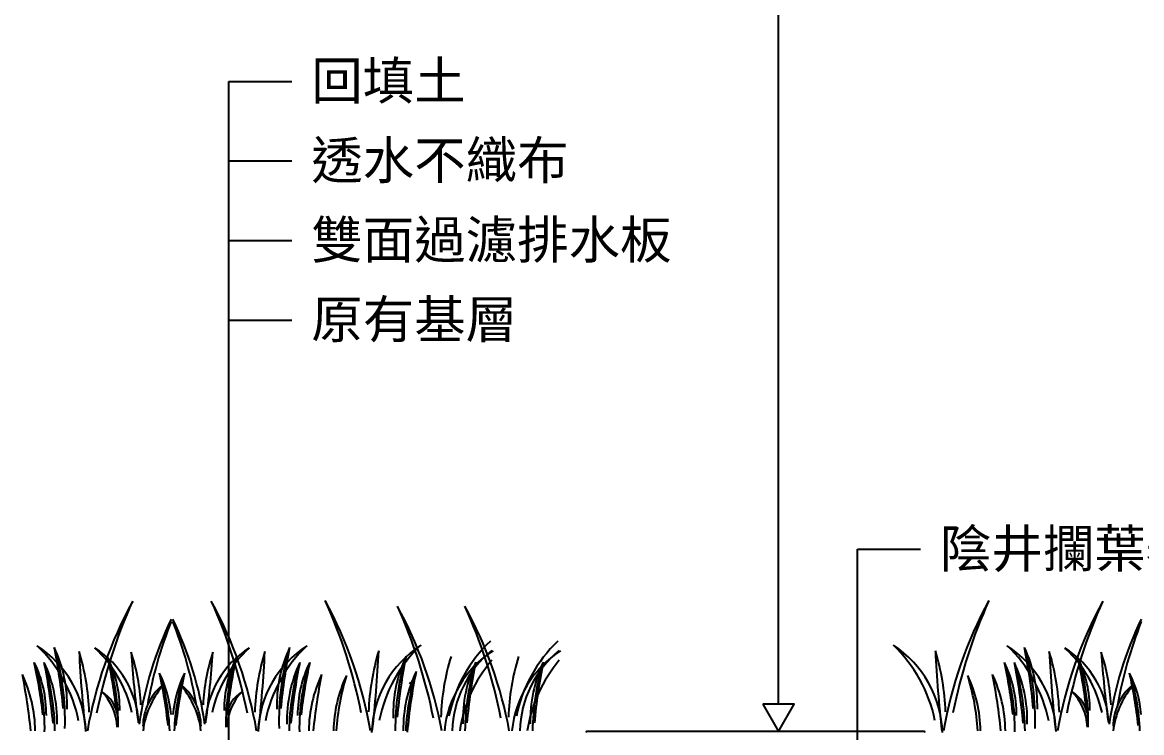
# Model space of a CAD drawing. Header units: millimetres. Extents: x 3083 to 7283, y 1609 to 4579.
# Drawn here: x 3717 to 4311, y 3405 to 3782 of the extents above; entities that cross this region are included whole.
import ezdxf

# ---------------------------------------------------------------- set-up
doc = ezdxf.new("R2010")
doc.units = ezdxf.units.MM
doc.styles.add('微軟正黑體-20', font='Microsoft JhengHei.ttf', dxfattribs={"height": 20})

msp = doc.modelspace()

# ---------------------------------------------------------------- linework, layer by layer
for p, q in [((4118, 3420.33, -163.19), (4118, 4272.13, -163.19)), ((3826.65, 3084.3, -163.19), (3826.65, 3750.47, -163.19)), ((3826.65, 3750.47, -163.19), (3859.96, 3750.47, -163.19)), ((3826.65, 3708.32, -163.19), (3859.96, 3708.32, -163.19)), ((3826.65, 3666.16, -163.19), (3859.96, 3666.16, -163.19)), ((3826.65, 3624.01, -163.19), (3859.96, 3624.01, -163.19)), ((4159.93, 3350.44, -163.19), (4159.93, 3502.48, -163.19)), ((4159.93, 3502.48, -163.19), (4193.23, 3502.48, -163.19))]:
    msp.add_line(p, q)
at = {"linetype": 'Continuous', "lineweight": -3}
msp.add_line((4195.18, 3405.86, -163.19), (4016.35, 3405.86, -163.19), dxfattribs=at)
at = {"elevation": -163.19}
msp.add_lwpolyline([(4109.64, 3420.33), (4118, 3405.86), (4126.35, 3420.33)], close=True, dxfattribs=at)
for centre, radius, start, end in [((3970.85, 3368.26, -163.19), 222.52, 151.3234, 170.15131), ((4021.33, 3363.32, -163.19), 269.92, 155.5501, 168.82995), ((3571.61, 3363.32, -163.19), 269.92, 11.17005, 24.4499), ((3622.09, 3368.26, -163.19), 222.52, 9.84869, 28.6766), ((3631.96, 3363.61, -163.19), 269.92, 11.17005, 24.4499), ((3682.44, 3368.55, -163.19), 222.52, 9.77355, 28.6766), ((3670.27, 3360.64, -163.19), 269.92, 11.17005, 24.4499), ((3720.75, 3365.58, -163.19), 222.52, 10.55083, 28.6766), ((3706.06, 3360.64, -163.19), 269.92, 11.17005, 24.4499), ((3756.54, 3365.58, -163.19), 222.52, 10.55083, 28.6766), ((4424.83, 3368.55, -163.19), 222.52, 151.3234, 170.22645), ((4475.32, 3363.61, -163.19), 269.92, 155.5501, 168.82995), ((4485.18, 3368.26, -163.19), 222.52, 151.3234, 170.15131), ((4535.67, 3363.32, -163.19), 269.92, 155.5501, 168.82995), ((3969.3, 3382.22, -163.19), 192.26, 154.33754, 171.73533), ((3623.65, 3382.22, -163.19), 192.26, 8.26467, 25.66246), ((4483.63, 3382.22, -163.19), 192.26, 154.33754, 171.73533), ((4012.98, 3378.76, -163.19), 233.21, 158.50178, 169.88131), ((3579.96, 3378.76, -163.19), 233.21, 10.11869, 21.49822), ((4527.32, 3378.76, -163.19), 233.21, 158.50178, 169.88131), ((4017.57, 3398.92, -163.19), 75.82, 133.57028, 168.55916), ((4053.36, 3398.92, -163.19), 75.82, 133.57028, 168.55916), ((3693.34, 3403.17, -163.19), 57.66, 3.13214, 56.78971), ((3672.66, 3396.48, -163.19), 75.82, 11.44084, 46.42972), ((3608.41, 3412.19, -163.19), 131.36, 357.97778, 16.89943), ((3668.06, 3419.55, -163.19), 72.87, 358.58242, 25.02484), ((3433.46, 3390.19, -163.19), 306.6, 5.24103, 11.32051), ((3626.26, 3411.61, -163.19), 126.42, 2.04053, 16.91246), ((4438.34, 3482.62, -163.19), 691.97, 182.83516, 186.37081), ((3729.02, 3407.98, -163.19), 49.82, 2.91113, 57.84107), ((3711.26, 3401.87, -163.19), 65.51, 12.49219, 47.48108), ((3670.93, 3414.21, -163.19), 109.23, 3.09189, 17.96382), ((4371.33, 3488.42, -163.19), 597.87, 183.88652, 187.42217), ((3922.01, 3414.21, -163.19), 109.23, 162.03618, 176.90811), ((3863.93, 3407.98, -163.19), 49.82, 122.15893, 177.08887), ((3221.62, 3488.42, -163.19), 597.87, 352.57783, 356.11348), ((3881.68, 3401.87, -163.19), 65.51, 132.51892, 167.50781), ((3966.69, 3411.61, -163.19), 126.42, 163.08754, 177.95947), ((3899.6, 3403.17, -163.19), 57.66, 123.21029, 176.86786), ((3154.6, 3482.62, -163.19), 691.97, 353.62919, 357.16484), ((3920.28, 3396.48, -163.19), 75.82, 133.57028, 168.55916), ((3924.88, 3419.55, -163.19), 72.87, 154.97516, 181.41758), ((3984.53, 3412.19, -163.19), 131.36, 163.10057, 182.02222), ((4159.49, 3390.19, -163.19), 306.6, 168.67949, 174.75897), ((4027.03, 3411.9, -163.19), 126.42, 163.08754, 177.95947), ((3959.95, 3403.46, -163.19), 57.66, 123.21029, 178.14022), ((3214.95, 3482.9, -163.19), 691.97, 353.62919, 357.16484), ((3980.63, 3396.77, -163.19), 75.82, 133.57028, 168.55916), ((3998.26, 3400.49, -163.19), 57.66, 123.21029, 174.19267), ((4002.65, 3404.38, -163.19), 57.66, 129.4517, 178.07006), ((4034.05, 3400.49, -163.19), 57.66, 123.21029, 174.19267), ((4038.44, 3404.38, -163.19), 57.66, 129.4517, 178.07006), ((4147.33, 3403.46, -163.19), 57.66, 1.85978, 56.78971), ((4126.65, 3396.77, -163.19), 75.82, 11.44084, 46.42972), ((4080.24, 3411.9, -163.19), 126.42, 2.04053, 16.91246), ((4892.32, 3482.9, -163.19), 691.97, 182.83516, 186.37081), ((4207.67, 3403.17, -163.19), 57.66, 3.13214, 56.78971), ((4187, 3396.48, -163.19), 75.82, 11.44084, 46.42972), ((4122.74, 3412.19, -163.19), 131.36, 357.97778, 16.89943), ((4182.4, 3419.55, -163.19), 72.87, 358.58242, 25.02484), ((3947.79, 3390.19, -163.19), 306.6, 5.24103, 11.32051), ((4140.59, 3411.61, -163.19), 126.42, 2.04053, 16.91246), ((4952.67, 3482.62, -163.19), 691.97, 182.83516, 186.37081), ((4243.35, 3407.98, -163.19), 49.82, 2.91113, 57.84107), ((4225.59, 3401.87, -163.19), 65.51, 12.49219, 47.48108), ((4185.26, 3414.21, -163.19), 109.23, 3.09189, 17.96382), ((4885.66, 3488.42, -163.19), 597.87, 183.88652, 187.42217), ((3615.49, 3407.58, -163.19), 113.49, 359.02914, 17.95078), ((3666.9, 3414.89, -163.19), 62.96, 359.63378, 26.0762), ((3464.7, 3385.8, -163.19), 264.91, 6.29238, 12.37187), ((3662.71, 3411.64, -163.19), 72.87, 358.58242, 25.02484), ((3603.05, 3404.28, -163.19), 131.36, 0.88919, 16.89943), ((3428.1, 3382.28, -163.19), 306.6, 5.24103, 11.32051), ((3654.43, 3410.11, -163.19), 113.49, 359.02914, 17.95078), ((3705.85, 3417.42, -163.19), 62.96, 359.63378, 26.0762), ((3503.65, 3388.33, -163.19), 264.91, 6.29238, 12.37187), ((3887.09, 3417.42, -163.19), 62.96, 153.9238, 180.36622), ((3938.51, 3410.11, -163.19), 113.49, 162.04922, 180.97086), ((4089.29, 3388.33, -163.19), 264.91, 167.62813, 173.70762), ((3930.24, 3411.64, -163.19), 72.87, 154.97516, 181.41758), ((3989.89, 3404.28, -163.19), 131.36, 163.10057, 179.11081), ((4164.84, 3382.28, -163.19), 306.6, 168.67949, 174.75897), ((3926.04, 3414.89, -163.19), 62.96, 153.9238, 180.36622), ((3977.46, 3407.58, -163.19), 113.49, 162.04922, 180.97086), ((4128.24, 3385.8, -163.19), 264.91, 167.62813, 173.70762), ((3986.56, 3414.87, -163.19), 72.87, 154.97516, 181.41758), ((4046.21, 3407.51, -163.19), 131.36, 163.10057, 180.51831), ((4221.17, 3385.51, -163.19), 306.6, 168.67949, 174.75897), ((4065.35, 3408.93, -163.19), 126.42, 163.08754, 177.95947), ((4023.93, 3394.73, -163.19), 75.82, 139.81169, 171.20636), ((4023.5, 3411.78, -163.19), 72.87, 154.97516, 181.41758), ((4083.15, 3404.42, -163.19), 131.36, 163.10057, 179.16844), ((4258.11, 3382.42, -163.19), 306.6, 168.67949, 174.75897), ((4101.14, 3408.93, -163.19), 126.42, 163.08754, 177.95947), ((4059.72, 3394.73, -163.19), 75.82, 139.81169, 171.20636), ((4059.29, 3411.78, -163.19), 72.87, 154.97516, 181.41758), ((4118.94, 3404.42, -163.19), 131.36, 163.10057, 179.16844), ((4293.89, 3382.42, -163.19), 306.6, 168.67949, 174.75897), ((4129.82, 3407.58, -163.19), 113.49, 359.02914, 17.95078), ((4181.24, 3414.89, -163.19), 62.96, 359.63378, 26.0762), ((3979.04, 3385.8, -163.19), 264.91, 6.29238, 12.37187), ((4177.04, 3411.64, -163.19), 72.87, 358.58242, 25.02484), ((4117.38, 3404.28, -163.19), 131.36, 0.88919, 16.89943), ((3942.43, 3382.28, -163.19), 306.6, 5.24103, 11.32051), ((4168.77, 3410.11, -163.19), 113.49, 359.02914, 17.95078), ((4220.18, 3417.42, -163.19), 62.96, 359.63378, 26.0762), ((4017.98, 3388.33, -163.19), 264.91, 6.29238, 12.37187), ((3651.12, 3405.26, -163.19), 72.87, 0.83324, 25.02484), ((3416.51, 3375.9, -163.19), 306.6, 5.69409, 11.32051), ((3733.29, 3409.23, -163.19), 62.96, 5.13253, 26.0762), ((3681.87, 3401.93, -163.19), 113.49, 2.2197, 17.95078), ((3531.09, 3380.15, -163.19), 264.91, 6.29238, 12.37187), ((3859.65, 3409.23, -163.19), 62.96, 153.9238, 174.86747), ((3911.07, 3401.93, -163.19), 113.49, 162.04922, 177.7803), ((4061.85, 3380.15, -163.19), 264.91, 167.62813, 173.70762), ((3941.82, 3405.26, -163.19), 72.87, 154.97516, 179.16676), ((4176.43, 3375.9, -163.19), 306.6, 168.67949, 174.30591), ((3991.91, 3406.97, -163.19), 72.87, 154.97516, 180.50582), ((4051.57, 3399.61, -163.19), 131.36, 163.10057, 177.06898), ((4226.52, 3377.61, -163.19), 306.6, 168.67949, 174.75897), ((4165.46, 3405.26, -163.19), 72.87, 0.83324, 25.02484), ((3930.85, 3375.9, -163.19), 306.6, 5.69409, 11.32051), ((4247.63, 3409.23, -163.19), 62.96, 5.13253, 26.0762), ((4196.21, 3401.93, -163.19), 113.49, 2.2197, 17.95078), ((4045.42, 3380.15, -163.19), 264.91, 6.29238, 12.37187), ((3810.33, 3408.19, -163.19), 29.3, 130.7953, 179.02914), ((3826.42, 3400.72, -163.19), 45.66, 140.31394, 172.94974), ((3766.52, 3400.72, -163.19), 45.66, 7.05026, 39.68606), ((3782.61, 3408.19, -163.19), 29.3, 0.97086, 49.2047), ((3954.97, 3404.82, -163.19), 72.87, 154.97516, 178.81509), ((4014.63, 3397.46, -163.19), 131.36, 163.10057, 176.12944), ((3884.33, 3395.14, -163.19), 52.84, 42.75514, 43.93245), ((3902.78, 3404.12, -163.19), 33.91, 52.99428, 54.6971), ((4152.3, 3404.82, -163.19), 72.87, 1.18491, 25.02484), ((4092.65, 3397.46, -163.19), 131.36, 3.87056, 16.89943), ((4324.67, 3408.19, -163.19), 29.3, 130.7953, 179.02914), ((4340.75, 3400.72, -163.19), 45.66, 140.31394, 172.94974), ((3738.7, 3406.95, -163.19), 28.77, 2.47531, 44.62114), ((3748.87, 3410.99, -163.19), 19.18, 7.74044, 57.47012), ((3844.08, 3410.99, -163.19), 19.18, 122.52988, 172.25956), ((3854.24, 3406.95, -163.19), 28.77, 135.37886, 177.52469), ((4253.04, 3406.95, -163.19), 28.77, 2.47531, 44.62114), ((4263.2, 3410.99, -163.19), 19.18, 7.74044, 57.47012)]:
    msp.add_arc(centre, radius, start, end)
at = {"linetype": 'Continuous', "lineweight": -3}
for centre, start, end in [((4016.35, 3405.33, -163.19), 90, 180), ((4195.18, 3405.33, -163.19), 0, 90)]:
    msp.add_arc(centre, 0.529, start, end, dxfattribs=at)

# ---------------------------------------------------------------- texts
at = {"style": '微軟正黑體-20'}
for s, p in [('回填土', (3870.33, 3740.87, -163.19)), ('透水不織布', (3870.33, 3698.72, -163.19)), ('雙面過濾排水板', (3870.33, 3656.57, -163.19)), ('原有基層', (3870.33, 3614.41, -163.19)), ('陰井攔葉器', (4203.6, 3492.89, -163.19))]:
    msp.add_text(s, height=20, dxfattribs=at).set_placement(p)

doc.saveas('drawing.dxf')
